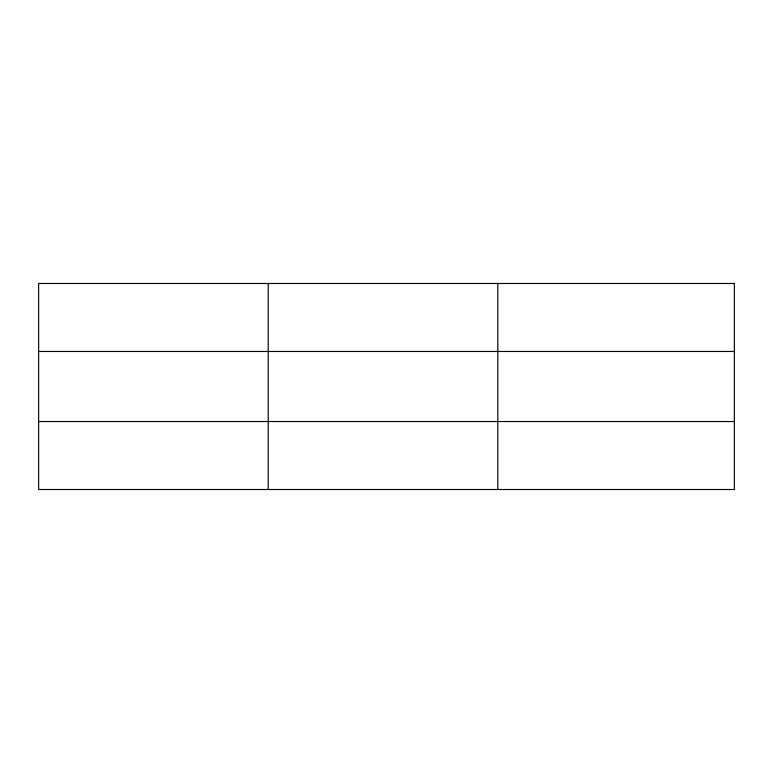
<?xml version="1.0" encoding="UTF-8"?>
<svg xmlns="http://www.w3.org/2000/svg" width="773" height="773" viewBox="0 0 773 773"><rect width="100%" height="100%" fill="white"/><g stroke="black" fill="none" stroke-linecap="round" stroke-linejoin="round"><path stroke-width="1.16" d="M268.231 283.488L268.231 489.512M497.812 283.488L497.812 489.512M38.65 351.473L734.35 351.473M38.65 421.527L734.35 421.527M734.35 283.488L734.35 489.512L38.65 489.512L38.65 283.488L734.35 283.488"/></g></svg>
